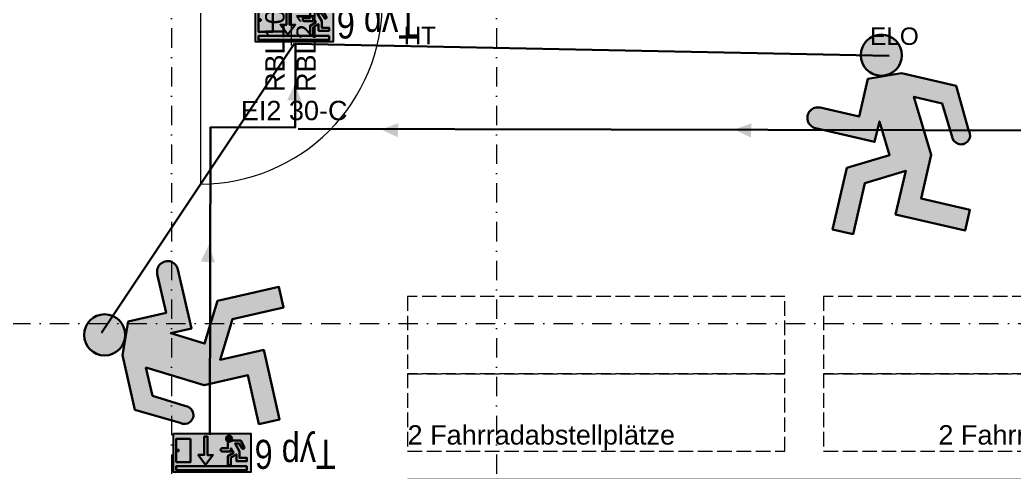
# Model space of a CAD drawing. Header units: millimetres. Extents: x 32522367 to 32638135, y 41424826 to 41540167.
# Drawn here: x 32617025 to 32622163, y 41447605 to 41449941 of the extents above; entities that cross this region are included whole.
import ezdxf
from ezdxf.enums import TextEntityAlignment as Align

# ---------------------------------------------------------------- set-up
doc = ezdxf.new("R2010")
doc.units = ezdxf.units.MM
for name, pattern in [('Raster', [0.2, 0.1, -0.05, 0, -0.05]), ('Strichlinie eng', [0.1, 0.075, -0.025]), ('Untersicht', [0.1, 0.075, -0.025])]:
    doc.linetypes.add(name, pattern=pattern)
for name, color, linetype in [('000 Achsraster Haupt', 251, 'Continuous'), ('120 Wand Innen tragend', 251, 'Continuous'), ('571 Fahrrad Stellplaetze', 251, 'Continuous'), ('Archicad Tür-Marker', 251, 'Continuous'), ('Archicad Türen', 251, 'Continuous'), ('dp_GE_SIBEL', 80, 'Continuous')]:
    doc.layers.add(name, color=color, linetype=linetype)
for name, color, linetype, lineweight in [('000 Achsraster Haupt_Stift_Nr__1', 251, 'Continuous', 13), ('120 Wand Innen tragend_Stift_Nr__1', 251, 'Continuous', 13), ('120 Wand Innen tragend_Stift_Nr__24', 251, 'Continuous', 13), ('120 Wand Innen tragend_Stift_Nr__6', 251, 'Continuous', 13), ('120 Wand Innen tragend_Stift_Nr__8', 251, 'Continuous', 35), ('571 Fahrrad Stellplaetze_Stift_Nr__1', 251, 'Continuous', 13), ('915 Allgemein Beschriftung 1_Stift_Nr__1', 251, 'Continuous', 13), ('956 Durchbruch Beschriftung_Stift_Nr__61', 251, 'Continuous', 25), ('970 Brandschutz Beschriftung.Texte_ Bemaßung_ Symbole_ Fluchtwege_Stift_Nr__121', 251, 'Continuous', 13), ('Archicad Tür-Marker_Stift_Nr__1', 251, 'Continuous', 13), ('Archicad Türen_Stift_Nr__1', 251, 'Continuous', 13), ('Archicad Türen_Stift_Nr__8', 251, 'Continuous', 35), ('dp_GE_ST_Attribut_Attribut1', 250, 'Continuous', 5)]:
    doc.layers.add(name, color=color, linetype=linetype, lineweight=lineweight)
doc.layers.add('E2_LEHR_MENSCH_NATIVE', color=112, linetype='Continuous', lineweight=35, true_color=0x20dd55)
doc.layers.add('E2_LEHR_WEG_B_INTERPRETATION', color=112, linetype='Continuous', lineweight=80, true_color=0x20dd55)
doc.layers.add('E_NACHRTECH', color=3, linetype='Continuous', true_color=0x00fa00)
doc.styles.add('DPG_TXT', font='arial.ttf', dxfattribs={"width": 0.8})
doc.styles.add('ERSTELLTER_STIL_1', font='arial.ttf')

# ---------------------------------------------------------------- blocks, each defined once
blk = doc.blocks.new('9809550')
at = {"color": 18, "lineweight": 30, "true_color": 0x000000}
for points in [[(423921.7, 99168.8), (423956.8, 99168.8), (423956.8, 99202.9), (423984.5, 99214.5), (424033.7, 99214.5), (424053.8, 99178.3)], [(424040.2, 99170.9), (424025.2, 99196.7), (423999.7, 99196.8), (424026.2, 99150.3), (424026.2, 99110.9), (424070.2, 99110.9), (424070.2, 99092.3), (424007.5, 99092.3), (424007.5, 99131.7), (423975, 99113.1), (423975, 99067), (423956.5, 99067), (423956.5, 99122.4), (423990.5, 99141.9), (423975.1, 99168.8), (423975.1, 99150.2), (423921.7, 99150.3)]]:
    blk.add_lwpolyline(points, dxfattribs=at)
blk.add_circle((423963.6, 99225.9), 18.1, dxfattribs=at)
for centre, radius, start, end in [((423921.7, 99159.5), 9.27, 89.9849, 270.0151), ((424047.8, 99173.1), 7.96, 195.72991, 41.40047)]:
    blk.add_arc(centre, radius, start, end, dxfattribs=at)
blk = doc.blocks.new('RIVO_ARR_down')
at = {"true_color": 0x56c81e}
h = blk.add_hatch(color=72, dxfattribs=at)
h.dxf.hatch_style = 1
h.paths.add_polyline_path([(2487.16, 1656.78), (2487.16, 1647.95), (2504.83, 1647.95), (2504.83, 1656.78)])
h.paths.add_polyline_path([(2496.19, 1651.84), (2494.51, 1649.58), (2492.81, 1651.85), (2494.2, 1651.85), (2494.2, 1656.07), (2494.9, 1656.08), (2494.9, 1651.84)], flags=16)
h.paths.add_polyline_path([(2498.26, 1653.37), (2499.6, 1653.37), (2499.6, 1654.67), (2500.12, 1654.91, -0.535619), (2499.17, 1655.55, -1), (2500.55, 1655.55, -0.302406), (2500.12, 1654.91), (2500.66, 1655.11), (2502.53, 1655.11), (2503.29, 1653.73, -1.25347), (2502.78, 1653.45), (2502.2, 1654.43), (2501.24, 1654.44), (2502.24, 1652.67), (2502.24, 1651.16), (2503.92, 1651.16), (2503.92, 1650.46), (2501.53, 1650.46), (2501.53, 1651.96), (2500.29, 1651.25), (2500.29, 1649.49), (2499.59, 1649.49), (2499.59, 1651.6), (2500.88, 1652.34), (2500.3, 1653.37), (2500.3, 1652.66), (2498.26, 1652.67, -1)], flags=16)
h.paths.add_polyline_path([(2503.92, 1649.3), (2503.92, 1648.39), (2487.82, 1648.39), (2487.82, 1649.3)], flags=16)
h.paths.add_polyline_path([(2491.07, 1650.21), (2487.82, 1650.21), (2487.82, 1655.56), (2491.07, 1655.56)], flags=16)
h.paths.add_polyline_path([(2488, 1652.89, -1), (2488.38, 1652.89, -1)], flags=0)
at = {"true_color": 0xffffff}
h = blk.add_hatch(color=7, dxfattribs=at)
h.dxf.hatch_style = 1
h.paths.add_polyline_path([(2487.82, 1655.56), (2487.82, 1650.21), (2491.07, 1650.21), (2491.07, 1655.56)])
h.paths.add_polyline_path([(2488.38, 1652.89, -1), (2488, 1652.89, -1)], flags=16)
h = blk.add_hatch(color=7, dxfattribs=at)
h.dxf.hatch_style = 1
h.paths.add_polyline_path([(2494.9, 1651.84), (2494.9, 1656.08), (2494.2, 1656.07), (2494.2, 1651.85), (2492.81, 1651.85), (2494.51, 1649.58), (2496.19, 1651.84)])
h = blk.add_hatch(color=7, dxfattribs=at)
h.dxf.hatch_style = 1
h.paths.add_polyline_path([(2499.6, 1653.37), (2498.26, 1653.37, 1), (2498.26, 1652.67), (2500.3, 1652.66), (2500.3, 1653.37), (2500.88, 1652.34), (2499.59, 1651.6), (2499.59, 1649.49), (2500.29, 1649.49), (2500.29, 1651.25), (2501.53, 1651.96), (2501.53, 1650.46), (2503.92, 1650.46), (2503.92, 1651.16), (2502.24, 1651.16), (2502.24, 1652.67), (2501.24, 1654.44), (2502.2, 1654.43), (2502.78, 1653.45, 1.25347), (2503.29, 1653.73), (2502.53, 1655.11), (2500.66, 1655.11), (2499.6, 1654.67)])
h = blk.add_hatch(color=7, dxfattribs=at)
h.dxf.hatch_style = 1
h.paths.add_polyline_path([(2499.17, 1655.55, 1), (2500.55, 1655.55, 1)])
h = blk.add_hatch(color=7, dxfattribs=at)
h.dxf.hatch_style = 1
h.paths.add_polyline_path([(2488, 1652.89, 1), (2488.38, 1652.89, 1)])
h = blk.add_hatch(color=7, dxfattribs=at)
h.dxf.hatch_style = 1
h.paths.add_polyline_path([(2487.82, 1649.3), (2487.82, 1648.39), (2503.92, 1648.39), (2503.92, 1649.3)])
blk.add_lwpolyline([(2487.16, 1656.78), (2504.83, 1656.78), (2504.83, 1647.95), (2487.16, 1647.95)], close=True)
at = {"color": 18, "lineweight": 30, "true_color": 0x000000}
for points in [[(2491.07, 1655.56), (2487.82, 1655.56), (2487.82, 1650.21), (2491.07, 1650.21)], [(2503.92, 1649.3), (2487.82, 1649.3), (2487.82, 1648.39), (2503.92, 1648.39)]]:
    blk.add_lwpolyline(points, close=True, dxfattribs=at)
blk.add_lwpolyline([(2494.2, 1656.07), (2494.2, 1651.85), (2492.81, 1651.85), (2494.51, 1649.58), (2496.19, 1651.84), (2494.9, 1651.84), (2494.9, 1656.08), (2494.2, 1656.07)], dxfattribs=at)
blk.add_circle((2488.19, 1652.89), 0.19, dxfattribs=at)
at = {"xscale": 0.0381026673526157, "yscale": 0.0381026673526157, "zscale": 0.0381026673526157}
blk.add_blockref('9809550', (-13654.29, -2125.22), dxfattribs=at)
blk = doc.blocks.new('Öffnung_177')
at = {"layer": '120 Wand Innen tragend_Stift_Nr__1', "color": 7, "linetype": 'Untersicht', "lineweight": 13}
for p, q in [((71.5078, -12.1329), (72.7045, -12.6717)), ((71.4571, -12.3056), (72.7552, -12.499))]:
    blk.add_line(p, q, dxfattribs=at)
at = {"layer": '120 Wand Innen tragend_Stift_Nr__6', "color": 7, "linetype": 'Untersicht', "lineweight": 13, "flags": 128}
blk.add_lwpolyline([(72.7045, -12.6717), (72.7552, -12.499)], dxfattribs=at)
at = {"layer": '120 Wand Innen tragend_Stift_Nr__8', "color": 7, "linetype": 'Continuous', "lineweight": 35, "flags": 128}
for points in [[(71.5078, -12.1329), (71.4571, -12.3056)], [(72.7552, -12.499), (72.5249, -12.4314)], [(72.4742, -12.6041), (72.7045, -12.6717)]]:
    blk.add_lwpolyline(points, dxfattribs=at)
blk = doc.blocks.new('Wand_337', base_point=(71.8456, -14.9938))
at = {"layer": '120 Wand Innen tragend_Stift_Nr__24', "linetype": 'Continuous', "lineweight": 13}
blk.add_hatch(color=92, dxfattribs=at).paths.add_polyline_path([(71.7949, -15.1666), (75.7289, -16.3214), (75.7796, -16.1487), (71.8456, -14.9938)])
at = {"layer": '120 Wand Innen tragend_Stift_Nr__8', "color": 7, "linetype": 'Continuous', "lineweight": 35, "flags": 128}
for points in [[(71.8456, -14.9938), (71.7949, -15.1666)], [(75.7796, -16.1487), (71.8456, -14.9938)], [(71.7949, -15.1666), (75.7289, -16.3214)], [(75.7289, -16.3214), (75.7796, -16.1487)]]:
    blk.add_lwpolyline(points, dxfattribs=at)
blk = doc.blocks.new('Zargentür 1-Fl 27_4')
at = {"layer": 'Archicad Türen_Stift_Nr__1', "color": 7, "linetype": 'Continuous', "lineweight": 13}
for p, q in [((0.47, 0), (0.47, 0.94)), ((-0.47, 0), (-0.53, 0)), ((-0.53, 0), (-0.53, -0.18)), ((-0.47, -0.035), (-0.47, 0)), ((0.47, -0.035), (0.47, 0)), ((0.47, 0), (0.53, 0)), ((0.53, 0), (0.53, -0.18)), ((-0.45, -0.035), (-0.47, -0.035)), ((-0.45, -0.18), (-0.45, -0.035)), ((0.45, -0.18), (0.45, -0.035)), ((0.45, -0.035), (0.47, -0.035)), ((-0.53, -0.18), (-0.47, -0.18)), ((-0.47, -0.18), (-0.45, -0.18)), ((0.47, -0.18), (0.45, -0.18)), ((0.53, -0.18), (0.47, -0.18))]:
    blk.add_line(p, q, dxfattribs=at)
at = {"layer": 'Archicad Türen_Stift_Nr__1', "color": 7, "linetype": 'Strichlinie eng', "lineweight": 13}
for p, q in [((-0.53, 0), (0.53, 0)), ((-0.53, -0.18), (0.53, -0.18))]:
    blk.add_line(p, q, dxfattribs=at)
at = {"layer": 'Archicad Türen_Stift_Nr__1', "color": 7, "linetype": 'Continuous', "lineweight": 13}
blk.add_arc((0.47, 0), 0.94, 90, 180, dxfattribs=at)
at = {"layer": 'Archicad Türen_Stift_Nr__8', "color": 7, "linetype": 'Continuous', "lineweight": 35}
for p, q in [((-0.53, -0.18), (-0.53, 0)), ((-0.53, -0.18), (-0.53, 0)), ((0.53, -0.18), (0.53, 0)), ((0.53, -0.18), (0.53, 0))]:
    blk.add_line(p, q, dxfattribs=at)
blk = doc.blocks.new('T Marker AUT 27_4')
at = {"layer": 'Archicad Tür-Marker_Stift_Nr__1', "color": 7, "linetype": 'Continuous', "lineweight": 13}
blk.add_line((0, -0.405), (0, 0.075), dxfattribs=at)
at = {"layer": 'Archicad Tür-Marker_Stift_Nr__1', "color": 7, "lineweight": 13, "style": 'ERSTELLTER_STIL_1'}
for tag, height, rotation, p in [('AC_SillPrefix_STUK', 0.075, 180, (0.2687, 0.2696)), ('DUMMY_268', 0.05, 180, (-0.2687, 0.2084)), ('DUMMY_273', 0.1, 270, (-0.165, 0.1814)), ('DUMMY_271', 0.1, 270, (-0.0036, 0.1052)), ('DUMMY_274', 0.0667, 270, (-0.0983, -0.08)), ('DUMMY_272', 0.0667, 270, (0.0631, -0.08)), ('widthPrefix1st50_1', 0.1, 270, (-0.165, -0.1475)), ('widthPrefix1st50_0', 0.1, 270, (-0.0036, -0.1474)), ('DUMMY_270', 0.0667, 270, (-0.0983, -0.6756)), ('DUMMY_269', 0.0667, 270, (0.0631, -0.6756))]:
    blk.add_attdef(tag, text='', height=height, rotation=rotation, dxfattribs=at).set_placement(p, align=Align.BOTTOM_LEFT)
blk = doc.blocks.new('Wand_341', base_point=(71.5078, -12.1329))
at = {"layer": 'Archicad Tür-Marker', "color": 7, "lineweight": 13}
ref = blk.add_blockref('T Marker AUT 27_4', (72.0163, -12.2821), dxfattribs=dict(at, rotation=343.6400892113531))
ref.add_attrib('widthPrefix1st50', 'RBL106', dxfattribs={"layer": 'Archicad Tür-Marker_Stift_Nr__1', "color": 7, "lineweight": 13, "height": 0.1, "rotation": 73.6401, "style": 'ERSTELLTER_STIL_1'}).set_placement((71.8295, -12.8988), align=Align.BOTTOM_LEFT)
ref.add_attrib('widthPrefix1st50_1', 'RBL213', dxfattribs={"layer": 'Archicad Tür-Marker_Stift_Nr__1', "color": 7, "lineweight": 13, "height": 0.1, "rotation": 73.6401, "style": 'ERSTELLTER_STIL_1'}).set_placement((71.9844, -12.9443), align=Align.BOTTOM_LEFT)
ref.add_attrib('AC_SillPrefix_STUK', 'STUK -0,87', dxfattribs={"layer": 'Archicad Tür-Marker_Stift_Nr__1', "color": 7, "lineweight": 13, "height": 0.075, "rotation": 343.6401, "style": 'ERSTELLTER_STIL_1'}).set_placement((71.8018, -12.0481), align=Align.BOTTOM_LEFT)
ref.add_attrib('DUMMY_271', '90', dxfattribs={"layer": 'Archicad Tür-Marker_Stift_Nr__1', "color": 7, "lineweight": 13, "height": 0.1, "rotation": 73.6401, "style": 'ERSTELLTER_STIL_1'}).set_placement((71.9972, -12.3273), align=Align.BOTTOM_LEFT)
ref.add_attrib('DUMMY_273', '200', dxfattribs={"layer": 'Archicad Tür-Marker_Stift_Nr__1', "color": 7, "lineweight": 13, "height": 0.1, "rotation": 73.6401, "style": 'ERSTELLTER_STIL_1'}).set_placement((72.1521, -12.3728), align=Align.BOTTOM_LEFT)
at = {"layer": 'Archicad Türen', "color": 7, "linetype": 'Continuous', "lineweight": 13, "rotation": 163.6400892113532}
blk.add_blockref('Zargentür 1-Fl 27_4', (71.9656, -12.4549), dxfattribs=at)
blk = doc.blocks.new('Fahrradstellplatz 50x200')
at = {"layer": '571 Fahrrad Stellplaetze_Stift_Nr__1', "color": 7, "linetype": 'Strichlinie eng', "lineweight": 13}
for p, q in [((0, 1.95), (0, 0)), ((0.4, 1.95), (0, 1.95)), ((0.4, 0), (0.4, 1.95)), ((0, 0), (0.4, 0))]:
    blk.add_line(p, q, dxfattribs=at)
blk = doc.blocks.new('Standard-Rastermarker_19')
at = {"layer": '000 Achsraster Haupt_Stift_Nr__1', "color": 7, "linetype": 'Raster', "lineweight": 13}
blk.add_line((1, 0), (50.0835, 0), dxfattribs=at)
at = {"layer": '000 Achsraster Haupt_Stift_Nr__1', "color": 7, "lineweight": 13, "style": 'ERSTELLTER_STIL_1'}
for tag, p in [('AC_MarkerText_1_0', (-0.3593, -0.0343)), ('AC_MarkerText_1_1', (51.2242, -0.0343))]:
    blk.add_attdef(tag, text='', height=0.15, rotation=90, dxfattribs=at).set_placement(p, align=Align.TOP_CENTER)
blk = doc.blocks.new('Standard-Rastermarker_20')
at = {"layer": '000 Achsraster Haupt_Stift_Nr__1', "color": 7, "linetype": 'Raster', "lineweight": 13}
blk.add_line((1, 0), (91.4133, 0), dxfattribs=at)
at = {"layer": '000 Achsraster Haupt_Stift_Nr__1', "color": 7, "lineweight": 13, "style": 'ERSTELLTER_STIL_1'}
for tag, p in [('AC_MarkerText_1_0', (-0.25, 0.075)), ('AC_MarkerText_1_1', (92.6633, 0.075))]:
    blk.add_attdef(tag, text='', height=0.15, dxfattribs=at).set_placement(p, align=Align.TOP_CENTER)
blk = doc.blocks.new('98095500')
at = {"color": 18, "lineweight": 30, "true_color": 0x000000}
for points in [[(423921.73, 99168.82), (423956.82, 99168.82), (423956.82, 99202.95), (423984.52, 99214.53), (424033.69, 99214.53), (424053.79, 99178.33)], [(424040.17, 99170.92), (424025.2, 99196.66), (423999.74, 99196.78), (424026.18, 99150.32), (424026.18, 99110.9), (424070.22, 99110.9), (424070.22, 99092.32), (424007.48, 99092.32), (424007.48, 99131.68), (423974.96, 99113.11), (423974.96, 99066.99), (423956.52, 99066.99), (423956.52, 99122.44), (423990.54, 99141.87), (423975.12, 99168.79), (423975.12, 99150.21), (423921.73, 99150.28)]]:
    blk.add_lwpolyline(points, dxfattribs=at)
blk.add_circle((423963.6, 99225.86), 18.08, dxfattribs=at)
for centre, radius, start, end in [((424047.83, 99173.07), 7.96, 195.72991, 41.40047), ((423921.73, 99159.55), 9.27, 89.9849, 270.0151)]:
    blk.add_arc(centre, radius, start, end, dxfattribs=at)
blk = doc.blocks.new('750298750')
h = blk.add_hatch(color=3)
h.paths.add_polyline_path([(426943.63, 99576.9), (426968.12, 99576.79), (426982.52, 99552.02, 1.25347), (426995.63, 99559.16), (426976.28, 99593.98), (426928.98, 99593.98), (426902.34, 99582.83), (426902.34, 99550.01), (426868.58, 99550.01, 1), (426868.59, 99532.17), (426919.94, 99532.11), (426919.94, 99549.98), (426934.78, 99524.08), (426902.06, 99505.39), (426902.06, 99452.05), (426919.79, 99452.05), (426919.79, 99496.41), (426951.07, 99514.28), (426951.07, 99476.42), (427011.43, 99476.42), (427011.43, 99494.29), (426969.06, 99494.29), (426969.06, 99532.21)])
h.paths.add_polyline_path([(426891.47, 99604.88, 1), (426926.25, 99604.88, 1)])
at = {"xscale": 0.9619413167778113, "yscale": 0.9619413167778113, "zscale": 0.9619413167778113}
blk.add_blockref('98095500', (19080.76, 4155.42), dxfattribs=at)
blk = doc.blocks.new('E2_MOL_LEHRPERSON_ZENTRIERT')
blk.add_blockref('750298750', (-426935.55, -99537.16))

msp = doc.modelspace()

# ---------------------------------------------------------------- linework, layer by layer
at = {"layer": 'E2_LEHR_WEG_B_INTERPRETATION', "color": 112, "true_color": 0x20dd55}
for points in [[(32618447.212, 41449611.086), (32618479.897, 41449522.158), (32618406.596, 41449525.489)], [(32618892.381, 41449374.762), (32618981.309, 41449407.447), (32618977.978, 41449334.146)], [(32620717.253, 41449374.14), (32620806.181, 41449406.825), (32620802.85, 41449333.524)], [(32618000.992, 41448777.631), (32618033.677, 41448688.703), (32617960.377, 41448692.034)]]:
    msp.add_solid(points, dxfattribs=at)
at = {"layer": 'E_NACHRTECH', "color": 3, "lineweight": 30}
for points in [[(32618007.291, 41447797.863), (32618010.926, 41449386.415), (32618448.244, 41449385.414), (32618449.241, 41449821.068)], [(32618462.856, 41449378.188), (32624126.639, 41449365.228)]]:
    msp.add_lwpolyline(points, dxfattribs=at)
at = {"layer": 'E_NACHRTECH', "color": 4, "lineweight": 30}
for points in [[(32617446.924, 41448324.081), (32618443.475, 41449817.174)], [(32621517.902, 41449755.122), (32618447.861, 41449816.552)]]:
    msp.add_lwpolyline(points, dxfattribs=at)

# ---------------------------------------------------------------- block references
at = {"layer": '000 Achsraster Haupt', "color": 7, "linetype": 'Continuous', "lineweight": 18, "xscale": 999.9999999999995, "yscale": 999.9999999999995, "zscale": 999.9999999999995}
for name, p, rotation in [('Standard-Rastermarker_19', (32617808.662, 41481712.782), 270.0002901272617), ('Standard-Rastermarker_19', (32619488.662, 41481712.79), 270.0002901272617), ('Standard-Rastermarker_20', (32539942.797, 41448372.387), 0.0002901272618044)]:
    msp.add_blockref(name, p, dxfattribs=dict(at, rotation=rotation))
at = {"layer": '120 Wand Innen tragend', "color": 7, "lineweight": 35, "xscale": 1000, "yscale": 1000, "zscale": 1000, "rotation": 16.36019999999994}
for name, p in [('Wand_341', (32617898.821, 41450212.781)), ('Wand_337', (32619028.836, 41447562.787))]:
    msp.add_blockref(name, p, dxfattribs=at)
at = {"layer": '120 Wand Innen tragend', "color": 7, "linetype": 'Continuous', "lineweight": 13, "xscale": 1000, "yscale": 1000, "zscale": 1000, "rotation": 16.36019999999994}
msp.add_blockref('Öffnung_177', (32545868.865, 41441712.417), dxfattribs=at)
at = {"layer": '571 Fahrrad Stellplaetze', "color": 7, "linetype": 'Continuous', "lineweight": 13, "xscale": 999.9999999999995, "yscale": 999.9999999999995, "zscale": 999.9999999999995, "rotation": 270.0002935152813}
for p in [(32619028.831, 41448512.787), (32621178.829, 41448512.797), (32619028.833, 41448112.787), (32621178.831, 41448112.797)]:
    msp.add_blockref('Fahrradstellplatz 50x200', p, dxfattribs=at)
at = {"layer": 'dp_GE_SIBEL'}
ref = msp.add_blockref('RIVO_ARR_down', (32561926.398, 41412512.958), dxfattribs=dict(at, xscale=22.64316256777142, yscale=22.64316256777142, rotation=359.999999999743))
ref.add_attrib('ATTRIBUT1', 'Typ 6', dxfattribs={"layer": 'dp_GE_ST_Attribut_Attribut1', "height": 150, "rotation": 180, "style": 'DPG_TXT', "width": 0.8, "flags": 8}).set_placement((32618663.633, 41449919.359), align=Align.MIDDLE_RIGHT)
ref = msp.add_blockref('RIVO_ARR_down', (32561501.675, 41410290.319), dxfattribs=dict(at, xscale=22.64316256777142, yscale=22.64316256777142, rotation=359.9999999993777))
ref.add_attrib('ATTRIBUT1', 'Typ 6', dxfattribs={"layer": 'dp_GE_ST_Attribut_Attribut1', "height": 150, "rotation": 180, "style": 'DPG_TXT', "width": 0.8, "flags": 8}).set_placement((32618238.91, 41447696.72), align=Align.MIDDLE_RIGHT)
at = {"layer": 'E2_LEHR_MENSCH_NATIVE', "color": 112, "true_color": 0x20dd55}
for p, xscale, yscale, rotation in [((32621542.166, 41449318.899), 6.107755025382401, 6.107755025382401, 346.9323015126012), ((32617902.743, 41448246.556), -6.107755025382401, 6.107755025382402, 102.805494600566)]:
    msp.add_blockref('E2_MOL_LEHRPERSON_ZENTRIERT', p, dxfattribs=dict(at, xscale=xscale, yscale=yscale, rotation=rotation))

# ---------------------------------------------------------------- texts
at = {"layer": '915 Allgemein Beschriftung 1_Stift_Nr__1', "color": 7, "linetype": 'Continuous', "lineweight": 13, "char_height": 100, "attachment_point": 1, "rotation": 0.000289, "style": 'ERSTELLTER_STIL_1'}
for insert in [(32619028.834, 41447847.072), (32621771.865, 41447847.086)]:
    msp.add_mtext('\\A1;{\\pql;\\fArial|b0|i0|c0|p0;\\W1.000000;2 Fahrradabstellplätze}', dxfattribs=dict(at, insert=insert))
at = {"layer": '956 Durchbruch Beschriftung_Stift_Nr__61', "color": 5, "linetype": 'Continuous', "lineweight": 25, "char_height": 90, "attachment_point": 1, "rotation": 0.000289, "style": 'ERSTELLTER_STIL_1'}
for s, insert in [('\\A1;{\\pql;\\fArial|b0|i0|c0|p0;\\W1.000000;HT}', (32619008.339, 41449905.092)), ('\\A1;{\\pql;\\fArial|b0|i0|c0|p0;\\W1.000000;ELO}', (32621418.822, 41449901.723))]:
    msp.add_mtext(s, dxfattribs=dict(at, insert=insert))
at = {"layer": '970 Brandschutz Beschriftung.Texte_ Bemaßung_ Symbole_ Fluchtwege_Stift_Nr__121', "color": 1, "linetype": 'Continuous', "lineweight": 13, "true_color": 0xe60000, "insert": (32618718.48, 41449522.765), "char_height": 100, "attachment_point": 3, "rotation": 0.000289, "style": 'ERSTELLTER_STIL_1'}
msp.add_mtext('\\A1;{\\pqr;\\fArial|b0|i0|c0|p0;\\W1.000000;EI2 30-C }', dxfattribs=at)

doc.saveas('drawing.dxf')
